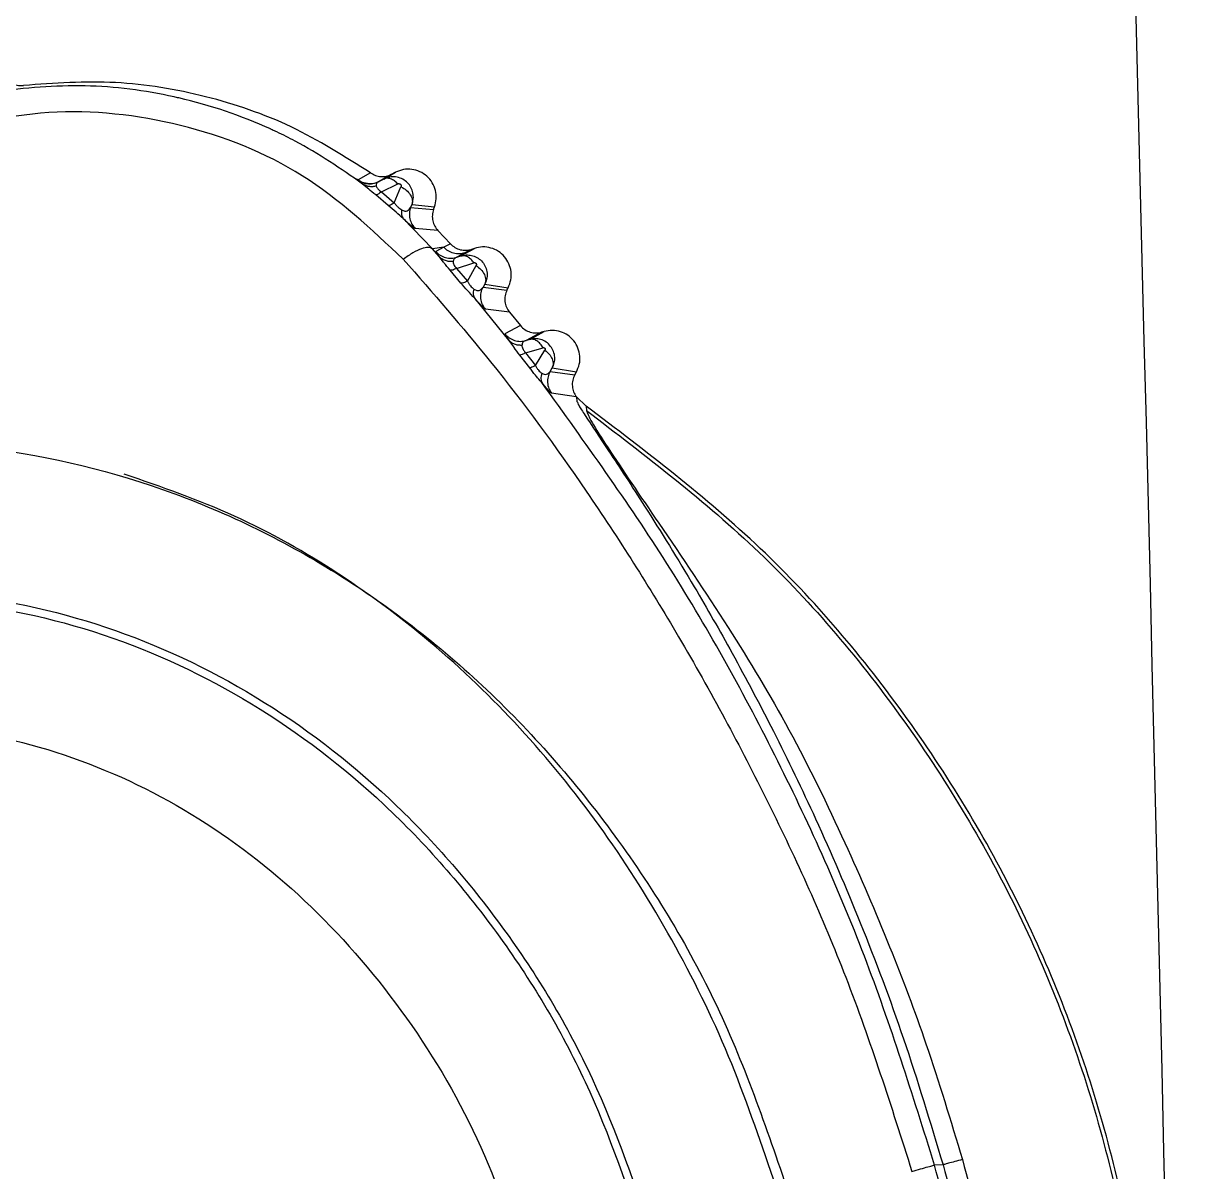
# Model space of a CAD drawing. Extents: x 398 to 508, y 623 to 782.
# Drawn here: x 502.729 to 503.893, y 704.89 to 706.018 of the extents above; entities that cross this region are included whole.
import ezdxf

# ---------------------------------------------------------------- set-up
doc = ezdxf.new("R2010")
doc.units = 0
doc.header["$MEASUREMENT"] = 0
doc.layers.add('GEOMETRY', color=2, linetype='Continuous', lineweight=25)

msp = doc.modelspace()

# ---------------------------------------------------------------- linework, layer by layer
at = {"layer": 'GEOMETRY'}
for p, q in [((503.0834, 705.8656), (503.095, 705.8723)), ((503.095, 705.8723), (503.0907, 705.8701)), ((503.0704, 705.8716), (503.0582, 705.8649)), ((503.0582, 705.8649), (503.059, 705.8637)), ((503.0686, 705.8556), (503.0626, 705.8607)), ((503.0907, 705.8701), (503.0787, 705.8632)), ((503.0834, 705.8656), (503.0787, 705.8632)), ((503.0812, 705.853), (503.0971, 705.8609)), ((503.0877, 705.8395), (503.0754, 705.8499)), ((503.0812, 705.853), (503.0937, 705.8423)), ((503.0937, 705.8423), (503.1003, 705.8579)), ((503.1098, 705.8376), (503.1112, 705.8407)), ((503.1098, 705.8376), (503.1323, 705.8356)), ((503.1112, 705.8407), (503.1332, 705.8381)), ((503.1323, 705.8356), (503.1332, 705.8381)), ((503.1312, 705.7969), (503.1025, 705.8267)), ((503.1124, 705.8182), (503.1144, 705.8168)), ((503.1367, 705.815), (503.1144, 705.8168)), ((503.1367, 705.815), (503.1489, 705.8019)), ((503.1424, 705.7985), (503.1312, 705.7969)), ((503.1378, 705.7893), (503.1312, 705.7969)), ((503.1424, 705.7985), (503.1346, 705.7942)), ((503.1346, 705.7942), (503.1351, 705.7929)), ((503.1489, 705.8019), (503.1424, 705.7985)), ((503.1631, 705.7929), (503.1553, 705.7886)), ((503.1593, 705.7899), (503.1727, 705.7974)), ((503.1696, 705.7964), (503.1631, 705.7929)), ((503.1727, 705.7974), (503.1696, 705.7964)), ((503.1421, 705.7839), (503.1378, 705.7893)), ((503.155, 705.7777), (503.172, 705.7833)), ((503.1553, 705.7886), (503.1593, 705.7899)), ((503.1657, 705.7652), (503.1743, 705.7805)), ((503.1593, 705.7633), (503.1486, 705.7759)), ((503.155, 705.7777), (503.1657, 705.7652)), ((503.1828, 705.7623), (503.181, 705.7591)), ((503.181, 705.7591), (503.2045, 705.7563)), ((503.1828, 705.7623), (503.2058, 705.7587)), ((503.2045, 705.7563), (503.2058, 705.7587)), ((503.2064, 705.707), (503.1728, 705.7483)), ((503.1834, 705.7375), (503.1816, 705.7391)), ((503.2069, 705.7348), (503.1834, 705.7375)), ((503.2069, 705.7348), (503.2179, 705.7214)), ((503.2179, 705.7214), (503.2026, 705.7132)), ((503.2026, 705.7132), (503.2032, 705.7118)), ((503.2385, 705.7149), (503.2233, 705.7067)), ((503.227, 705.7077), (503.2412, 705.7157)), ((503.2412, 705.7157), (503.2385, 705.7149)), ((503.2112, 705.7004), (503.2064, 705.707)), ((503.2229, 705.6948), (503.2401, 705.6997)), ((503.227, 705.7077), (503.2233, 705.7067)), ((503.2269, 705.6798), (503.2171, 705.6924)), ((503.2229, 705.6948), (503.2327, 705.6822)), ((503.2327, 705.6822), (503.2419, 705.6974)), ((503.2469, 705.6762), (503.2491, 705.6798)), ((503.2469, 705.6762), (503.2712, 705.6729)), ((503.2491, 705.6798), (503.2728, 705.6758)), ((503.2712, 705.6729), (503.2728, 705.6758)), ((503.2484, 705.6548), (503.247, 705.6559)), ((503.2727, 705.6515), (503.2484, 705.6548)), ((503.2727, 705.6515), (503.273, 705.6512)), ((503.273, 705.6512), (503.2734, 705.6468)), ((503.2823, 705.6423), (503.273, 705.6512)), ((503.2823, 705.6423), (503.2827, 705.638)), ((503.6335, 704.896), (503.6252, 704.8956))]:
    msp.add_line(p, q, dxfattribs=at)
for points in [[(503.5948, 713.1145), (503.7269, 709.7164), (503.8264, 706.3171), (503.8935, 702.9171)], [(503.1332, 705.8381), (503.134, 705.8408), (503.1355, 705.8461), (503.1345, 705.8545), (503.1314, 705.8622), (503.126, 705.8686), (503.1191, 705.8732), (503.1111, 705.8754), (503.1026, 705.8754), (503.0975, 705.8733), (503.095, 705.8723)], [(503.2058, 705.7587), (503.2068, 705.7612), (503.2088, 705.7663), (503.2089, 705.7745), (503.2068, 705.7824), (503.2025, 705.7894), (503.1963, 705.7948), (503.1888, 705.7981), (503.1806, 705.7993), (503.1753, 705.7981), (503.1727, 705.7974)], [(503.2728, 705.6758), (503.2739, 705.6783), (503.2762, 705.6832), (503.2766, 705.6915), (503.2747, 705.6994), (503.2706, 705.7066), (503.2646, 705.7122), (503.2573, 705.7158), (503.2492, 705.7172), (503.2438, 705.7162), (503.2412, 705.7157)], [(503.7284, 704.0706), (503.7551, 704.1396), (503.8085, 704.2776), (503.8416, 704.4983), (503.8387, 704.7206), (503.7966, 704.9392), (503.7176, 705.1473), (503.6033, 705.338), (503.4592, 705.5083), (503.3413, 705.5976), (503.2823, 705.6423)], [(503.2827, 705.638), (503.3411, 705.5934), (503.4579, 705.5043), (503.6007, 705.3348), (503.7139, 705.1453), (503.7923, 704.9386), (503.8342, 704.7215), (503.8374, 704.5007), (503.805, 704.2815), (503.7525, 704.1442), (503.7262, 704.0756)]]:
    msp.add_open_spline(points, degree=3, dxfattribs=at)
for points, knots in [([(502.7106, 705.966), (502.7117, 705.9646), (502.714, 705.9617), (502.7188, 705.959), (502.7239, 705.9574), (502.7274, 705.9576), (502.7291, 705.9577)], [0, 0, 0, 0, 0.254075, 0.511661, 0.759811, 1, 1, 1, 1]), ([(503.0626, 705.8607), (503.041, 705.8757), (503.014, 705.8944), (502.9827, 705.9098), (502.9747, 705.9135), (502.9726, 705.9145), (502.9721, 705.9147), (502.9719, 705.9148), (502.9432, 705.9279), (502.9112, 705.9387), (502.85, 705.9525), (502.789, 705.9607), (502.7306, 705.9549), (502.7013, 705.952)], [0, 0, 0, 0, 0.2082, 0.260693, 0.274113, 0.277664, 0.278653, 0.278952, 0.27912, 0.526842, 0.539473, 0.768615, 1, 1, 1, 1]), ([(503.0704, 705.8716), (503.0449, 705.8877), (502.9942, 705.9199), (502.9087, 705.9489), (502.8194, 705.964), (502.7593, 705.9598), (502.7291, 705.9577)], [0, 0, 0, 0, 0.250557, 0.499216, 0.748246, 1, 1, 1, 1]), ([(503.1026, 705.7867), (503.0711, 705.8163), (503.0085, 705.8751), (502.8849, 705.924), (502.7525, 705.9385), (502.6682, 705.9176), (502.6258, 705.9071)], [0, 0, 0, 0, 0.251476, 0.500099, 0.748747, 1, 1, 1, 1]), ([(503.0566, 705.8658), (503.0582, 705.8646), (503.0612, 705.8622), (503.0668, 705.8615), (503.0694, 705.8611)], [0, 0, 0, 0, 0.513643, 1, 1, 1, 1]), ([(503.0571, 705.8654), (503.0584, 705.8643), (503.0611, 705.8623), (503.0667, 705.8608), (503.0727, 705.8609), (503.0765, 705.8623), (503.0783, 705.863)], [0, 0, 0, 0, 0.254364, 0.508829, 0.758929, 1, 1, 1, 1]), ([(503.0582, 705.8649), (503.0597, 705.8639), (503.0627, 705.862), (503.0682, 705.8609), (503.0737, 705.8611), (503.077, 705.8625), (503.0787, 705.8632)], [0, 0, 0, 0, 0.24521, 0.499997, 0.754786, 1, 1, 1, 1]), ([(503.059, 705.8637), (503.0591, 705.8637), (503.0593, 705.8634), (503.061, 705.862), (503.0626, 705.8607)], [0, 0, 0, 0, 0.044244, 1, 1, 1, 1]), ([(503.076, 705.8587), (503.0748, 705.8584), (503.0724, 705.8579), (503.0689, 705.8581), (503.0655, 705.8589), (503.0635, 705.8601), (503.0626, 705.8607)], [0, 0, 0, 0, 0.241912, 0.492587, 0.747086, 1, 1, 1, 1]), ([(503.0704, 705.8716), (503.072, 705.8707), (503.0751, 705.8688), (503.0805, 705.8679), (503.0859, 705.8681), (503.0891, 705.8695), (503.0907, 705.8701)], [0, 0, 0, 0, 0.254088, 0.511673, 0.759824, 1, 1, 1, 1]), ([(503.0787, 705.8632), (503.0777, 705.8627), (503.0759, 705.8616), (503.076, 705.8596), (503.076, 705.8587)], [0, 0, 0, 0, 0.52785, 1, 1, 1, 1]), ([(503.1112, 705.8407), (503.1118, 705.8431), (503.1129, 705.8472), (503.1119, 705.8534), (503.1096, 705.8587), (503.1058, 705.8631), (503.1008, 705.8663), (503.0951, 705.8679), (503.089, 705.8679), (503.0853, 705.8664), (503.0834, 705.8656)], [0, 0, 0, 0, 0.1500258, 0.2646951, 0.3867989, 0.5063909, 0.6281018, 0.7502718, 0.8730089, 1, 1, 1, 1]), ([(503.0971, 705.8609), (503.096, 705.8619), (503.0938, 705.864), (503.0901, 705.8659), (503.0864, 705.8667), (503.0844, 705.866), (503.0834, 705.8656)], [0, 0, 0, 0, 0.236544, 0.488622, 0.746745, 1, 1, 1, 1]), ([(503.0971, 705.8609), (503.0973, 705.861), (503.0977, 705.8611), (503.0983, 705.8611), (503.0988, 705.861), (503.0992, 705.8609), (503.0995, 705.8607), (503.0999, 705.8604), (503.1003, 705.8599), (503.1005, 705.8593), (503.1006, 705.8586), (503.1004, 705.8581), (503.1003, 705.8579)], [0, 0, 0, 0, 0.132673, 0.253631, 0.310559, 0.365854, 0.420561, 0.475786, 0.591188, 0.717618, 0.855031, 1, 1, 1, 1]), ([(503.0754, 705.8499), (503.0729, 705.852), (503.0704, 705.854), (503.0686, 705.8556), (503.0686, 705.8556)], [0, 0, 0, 0, 0.998678, 1, 1, 1, 1]), ([(503.0812, 705.853), (503.0799, 705.8521), (503.0774, 705.8502), (503.0761, 705.85), (503.0754, 705.8499)], [0, 0, 0, 0, 0.497179, 1, 1, 1, 1]), ([(503.076, 705.8587), (503.0762, 705.8583), (503.0765, 705.8574), (503.0775, 705.856), (503.0791, 705.8544), (503.0805, 705.8535), (503.0812, 705.853)], [0, 0, 0, 0, 0.272495, 0.525015, 0.76235, 1, 1, 1, 1]), ([(503.1003, 705.8579), (503.1021, 705.8569), (503.1059, 705.8548), (503.1098, 705.8502), (503.1119, 705.8452), (503.1114, 705.8422), (503.1112, 705.8407)], [0, 0, 0, 0, 0.24163, 0.5, 0.75837, 1, 1, 1, 1]), ([(503.0937, 705.8423), (503.0924, 705.8414), (503.0898, 705.8396), (503.0884, 705.8396), (503.0877, 705.8395)], [0, 0, 0, 0, 0.500046, 1, 1, 1, 1]), ([(503.1025, 705.8267), (503.1002, 705.8287), (503.0954, 705.8329), (503.0903, 705.8373), (503.0877, 705.8395)], [0, 0, 0, 0, 0.489095, 1, 1, 1, 1]), ([(503.0937, 705.8423), (503.0942, 705.8416), (503.0952, 705.8402), (503.0971, 705.8382), (503.0991, 705.8365), (503.1003, 705.8357), (503.1009, 705.8353)], [0, 0, 0, 0, 0.265392, 0.510123, 0.749622, 1, 1, 1, 1]), ([(503.1009, 705.8353), (503.1015, 705.835), (503.1027, 705.8344), (503.1046, 705.8339), (503.1076, 705.8343), (503.1089, 705.8363), (503.1098, 705.8376)], [0, 0, 0, 0, 0.102534, 0.213631, 0.457718, 1, 1, 1, 1]), ([(503.1098, 705.8376), (503.1093, 705.8358), (503.1083, 705.8322), (503.1088, 705.8265), (503.1107, 705.8211), (503.1132, 705.8182), (503.1144, 705.8168)], [0, 0, 0, 0, 0.24483, 0.500002, 0.755173, 1, 1, 1, 1]), ([(503.1009, 705.8353), (503.1007, 705.8335), (503.1003, 705.83), (503.1018, 705.8278), (503.1025, 705.8267)], [0, 0, 0, 0, 0.5, 1, 1, 1, 1]), ([(503.1025, 705.8267), (503.1041, 705.8253), (503.1075, 705.8223), (503.1112, 705.819), (503.112, 705.8185), (503.1124, 705.8182)], [0, 0, 0, 0, 0.300286, 0.632237, 1, 1, 1, 1]), ([(503.1323, 705.8356), (503.1318, 705.8338), (503.1308, 705.8301), (503.1314, 705.8244), (503.1332, 705.8191), (503.1355, 705.8163), (503.1367, 705.815)], [0, 0, 0, 0, 0.253839, 0.51138, 0.759816, 1, 1, 1, 1]), ([(503.1312, 705.7969), (503.1299, 705.7975), (503.1274, 705.7989), (503.1207, 705.7974), (503.1124, 705.7935), (503.1058, 705.789), (503.1026, 705.7867)], [0, 0, 0, 0, 0.246242, 0.500052, 0.753835, 1, 1, 1, 1]), ([(503.1346, 705.7942), (503.1359, 705.7929), (503.1387, 705.7903), (503.144, 705.7881), (503.1498, 705.7873), (503.1535, 705.7882), (503.1553, 705.7886)], [0, 0, 0, 0, 0.244701, 0.499995, 0.755291, 1, 1, 1, 1]), ([(503.1351, 705.7929), (503.1351, 705.7929), (503.1353, 705.7925), (503.1366, 705.7909), (503.1378, 705.7893)], [0, 0, 0, 0, 0.0587468, 1, 1, 1, 1]), ([(503.1631, 705.7929), (503.1613, 705.7925), (503.1576, 705.7916), (503.1519, 705.7924), (503.1465, 705.7946), (503.1438, 705.7972), (503.1424, 705.7985)], [0, 0, 0, 0, 0.244721, 0.5, 0.755279, 1, 1, 1, 1]), ([(503.1489, 705.8019), (503.1503, 705.8006), (503.1532, 705.798), (503.1586, 705.7959), (503.1642, 705.7952), (503.1678, 705.796), (503.1696, 705.7964)], [0, 0, 0, 0, 0.254418, 0.510943, 0.758803, 1, 1, 1, 1]), ([(503.1593, 705.7899), (503.161, 705.7903), (503.1645, 705.7912), (503.1699, 705.7906), (503.1751, 705.7886), (503.1797, 705.7852), (503.1831, 705.7803), (503.185, 705.7746), (503.1852, 705.7682), (503.1836, 705.7643), (503.1828, 705.7623)], [0, 0, 0, 0, 0.11373, 0.229048, 0.348039, 0.470766, 0.597282, 0.727635, 0.861863, 1, 1, 1, 1]), ([(503.1026, 705.7867), (503.1316, 705.7535), (503.1948, 705.6812), (503.286, 705.5566), (503.3779, 705.4119), (503.4637, 705.2523), (503.543, 705.0775), (503.5825, 704.9536), (503.6029, 704.8895)], [0, 0, 0, 0, 0.1295479, 0.2824473, 0.4460101, 0.6246133, 0.8057049, 1, 1, 1, 1]), ([(503.1516, 705.7845), (503.1503, 705.7844), (503.1477, 705.7843), (503.144, 705.7852), (503.1405, 705.7868), (503.1387, 705.7885), (503.1378, 705.7893)], [0, 0, 0, 0, 0.24107, 0.491816, 0.746797, 1, 1, 1, 1]), ([(503.1486, 705.7759), (503.1465, 705.7784), (503.144, 705.7814), (503.1423, 705.7836), (503.1421, 705.7839)], [0, 0, 0, 0, 0.856388, 1, 1, 1, 1]), ([(503.1553, 705.7886), (503.1543, 705.7882), (503.1524, 705.7874), (503.1518, 705.7854), (503.1516, 705.7845)], [0, 0, 0, 0, 0.523683, 1, 1, 1, 1]), ([(503.1516, 705.7845), (503.1516, 705.784), (503.1517, 705.7831), (503.1522, 705.7815), (503.1532, 705.7796), (503.1544, 705.7783), (503.155, 705.7777)], [0, 0, 0, 0, 0.278003, 0.534773, 0.770599, 1, 1, 1, 1]), ([(503.172, 705.7833), (503.1711, 705.7844), (503.1692, 705.7868), (503.1659, 705.7892), (503.1625, 705.7905), (503.1604, 705.7901), (503.1593, 705.7899)], [0, 0, 0, 0, 0.236741, 0.488701, 0.746654, 1, 1, 1, 1]), ([(503.172, 705.7833), (503.1721, 705.7833), (503.1725, 705.7834), (503.173, 705.7833), (503.1734, 705.7832), (503.1736, 705.7831), (503.1739, 705.7829), (503.1742, 705.7826), (503.1744, 705.7822), (503.1745, 705.7816), (503.1745, 705.781), (503.1743, 705.7807), (503.1743, 705.7805)], [0, 0, 0, 0, 0.13219, 0.252148, 0.308539, 0.363365, 0.417718, 0.472733, 0.588185, 0.715206, 0.853659, 1, 1, 1, 1]), ([(503.1743, 705.7805), (503.1759, 705.7793), (503.1793, 705.7768), (503.1826, 705.7718), (503.1841, 705.7666), (503.1832, 705.7637), (503.1828, 705.7623)], [0, 0, 0, 0, 0.2417879, 0.5, 0.7582121, 1, 1, 1, 1]), ([(503.155, 705.7777), (503.1536, 705.7771), (503.1508, 705.7757), (503.1494, 705.7759), (503.1486, 705.7759)], [0, 0, 0, 0, 0.496, 1, 1, 1, 1]), ([(503.1657, 705.7652), (503.1643, 705.7646), (503.1615, 705.7632), (503.1601, 705.7633), (503.1593, 705.7633)], [0, 0, 0, 0, 0.499944, 1, 1, 1, 1]), ([(503.1728, 705.7483), (503.1705, 705.7508), (503.1661, 705.7556), (503.1615, 705.7608), (503.1593, 705.7633)], [0, 0, 0, 0, 0.519238, 1, 1, 1, 1]), ([(503.1657, 705.7652), (503.1661, 705.7644), (503.1668, 705.7629), (503.1685, 705.7606), (503.1703, 705.7587), (503.1715, 705.7578), (503.172, 705.7574)], [0, 0, 0, 0, 0.266278, 0.509161, 0.747532, 1, 1, 1, 1]), ([(503.172, 705.7574), (503.1716, 705.7556), (503.1708, 705.752), (503.1721, 705.7495), (503.1728, 705.7483)], [0, 0, 0, 0, 0.500002, 1, 1, 1, 1]), ([(503.172, 705.7574), (503.1725, 705.7571), (503.1736, 705.7564), (503.1755, 705.7558), (503.1784, 705.756), (503.1799, 705.7578), (503.181, 705.7591)], [0, 0, 0, 0, 0.10259, 0.214045, 0.458693, 1, 1, 1, 1]), ([(503.1834, 705.7375), (503.1823, 705.7391), (503.1801, 705.7422), (503.1787, 705.7479), (503.1788, 705.7538), (503.1803, 705.7574), (503.181, 705.7591)], [0, 0, 0, 0, 0.244606, 0.5, 0.755394, 1, 1, 1, 1]), ([(503.2045, 705.7563), (503.2038, 705.7545), (503.2023, 705.7509), (503.2024, 705.745), (503.2037, 705.7394), (503.2058, 705.7363), (503.2069, 705.7348)], [0, 0, 0, 0, 0.253674, 0.509842, 0.758372, 1, 1, 1, 1]), ([(503.1816, 705.7391), (503.1812, 705.7394), (503.1804, 705.74), (503.1769, 705.7437), (503.1741, 705.7469), (503.1728, 705.7483)], [0, 0, 0, 0, 0.388117, 0.726794, 1, 1, 1, 1]), ([(503.2179, 705.7214), (503.2193, 705.72), (503.222, 705.7172), (503.2274, 705.7149), (503.233, 705.7138), (503.2367, 705.7146), (503.2385, 705.7149)], [0, 0, 0, 0, 0.253687, 0.509854, 0.758386, 1, 1, 1, 1]), ([(503.2026, 705.7132), (503.2039, 705.7118), (503.2066, 705.7091), (503.2119, 705.7066), (503.2177, 705.7056), (503.2215, 705.7063), (503.2233, 705.7067)], [0, 0, 0, 0, 0.244603, 0.499998, 0.755394, 1, 1, 1, 1]), ([(503.2032, 705.7118), (503.2032, 705.7117), (503.2034, 705.7112), (503.205, 705.709), (503.2064, 705.707)], [0, 0, 0, 0, 0.1016651, 1, 1, 1, 1]), ([(503.2192, 705.702), (503.218, 705.702), (503.2155, 705.702), (503.212, 705.7029), (503.2089, 705.7045), (503.2072, 705.7062), (503.2064, 705.707)], [0, 0, 0, 0, 0.240727, 0.491147, 0.74614, 1, 1, 1, 1]), ([(503.2171, 705.6924), (503.2151, 705.6951), (503.2129, 705.698), (503.2113, 705.7002), (503.2112, 705.7004)], [0, 0, 0, 0, 0.932489, 1, 1, 1, 1]), ([(503.2233, 705.7067), (503.2221, 705.7063), (503.2199, 705.7055), (503.2195, 705.7031), (503.2192, 705.702)], [0, 0, 0, 0, 0.526973, 1, 1, 1, 1]), ([(503.2192, 705.702), (503.2193, 705.7015), (503.2194, 705.7005), (503.2199, 705.699), (503.2206, 705.6977), (503.2213, 705.6966), (503.2221, 705.6956), (503.2227, 705.695), (503.2229, 705.6948), (503.2229, 705.6948)], [0, 0, 0, 0, 0.277232, 0.531793, 0.620229, 0.767289, 0.926588, 0.974406, 1, 1, 1, 1]), ([(503.2491, 705.6798), (503.2498, 705.6814), (503.2514, 705.6847), (503.2518, 705.6904), (503.2506, 705.696), (503.2477, 705.7013), (503.2433, 705.7055), (503.2379, 705.708), (503.2322, 705.7088), (503.2287, 705.7081), (503.227, 705.7077)], [0, 0, 0, 0, 0.117933, 0.239777, 0.365562, 0.495333, 0.631944, 0.761558, 0.884208, 1, 1, 1, 1]), ([(503.2401, 705.6997), (503.2392, 705.701), (503.2374, 705.7038), (503.234, 705.7066), (503.2303, 705.7082), (503.2281, 705.7079), (503.227, 705.7077)], [0, 0, 0, 0, 0.2393003, 0.4930987, 0.7505848, 1, 1, 1, 1]), ([(503.2401, 705.6997), (503.2403, 705.6997), (503.2406, 705.6998), (503.241, 705.6997), (503.2414, 705.6995), (503.2417, 705.6993), (503.2419, 705.6991), (503.2421, 705.6987), (503.2422, 705.6983), (503.2421, 705.6978), (503.242, 705.6975), (503.2419, 705.6974)], [0, 0, 0, 0, 0.1361494, 0.2604958, 0.374339, 0.429311, 0.4841794, 0.5973057, 0.7206272, 0.8556667, 1, 1, 1, 1]), ([(503.2229, 705.6948), (503.2216, 705.6941), (503.219, 705.6927), (503.2177, 705.6925), (503.2171, 705.6924)], [0, 0, 0, 0, 0.496231, 1, 1, 1, 1]), ([(503.2419, 705.6974), (503.2434, 705.6961), (503.2465, 705.6935), (503.2493, 705.6886), (503.2504, 705.6838), (503.2495, 705.6811), (503.2491, 705.6798)], [0, 0, 0, 0, 0.242506, 0.5, 0.757494, 1, 1, 1, 1]), ([(503.2327, 705.6822), (503.2314, 705.6815), (503.2288, 705.6801), (503.2276, 705.6799), (503.2269, 705.6798)], [0, 0, 0, 0, 0.499955, 1, 1, 1, 1]), ([(503.2395, 705.6645), (503.238, 705.6663), (503.2356, 705.6692), (503.2327, 705.6724), (503.2315, 705.6739), (503.2308, 705.6748), (503.2292, 705.6768), (503.2278, 705.6787), (503.2269, 705.6798)], [0, 0, 0, 0, 0.396945, 0.618382, 0.624027, 0.667314, 0.786302, 1, 1, 1, 1]), ([(503.2327, 705.6822), (503.2331, 705.6814), (503.2338, 705.6798), (503.2355, 705.6775), (503.2372, 705.6758), (503.2383, 705.675), (503.2388, 705.6746)], [0, 0, 0, 0, 0.258987, 0.498251, 0.740212, 1, 1, 1, 1]), ([(503.2388, 705.6746), (503.2385, 705.6737), (503.238, 705.6717), (503.2379, 705.669), (503.2384, 705.6665), (503.2391, 705.6651), (503.2395, 705.6645)], [0, 0, 0, 0, 0.247807, 0.500002, 0.752196, 1, 1, 1, 1]), ([(503.2388, 705.6746), (503.2397, 705.6742), (503.2415, 705.6732), (503.2444, 705.6736), (503.2459, 705.6751), (503.2469, 705.6762)], [0, 0, 0, 0, 0.21677, 0.461638, 1, 1, 1, 1]), ([(503.2469, 705.6762), (503.2461, 705.6745), (503.2446, 705.6711), (503.2442, 705.6653), (503.2454, 705.6595), (503.2474, 705.6563), (503.2484, 705.6548)], [0, 0, 0, 0, 0.2447049, 0.5000018, 0.7552978, 1, 1, 1, 1]), ([(503.6252, 704.8956), (503.6036, 704.9646), (503.5603, 705.1026), (503.4706, 705.3002), (503.3654, 705.4898), (503.2814, 705.6063), (503.2395, 705.6645)], [0, 0, 0, 0, 0.250561, 0.500844, 0.750768, 1, 1, 1, 1]), ([(503.247, 705.6559), (503.247, 705.6559), (503.2467, 705.6561), (503.2452, 705.6578), (503.243, 705.6603), (503.2407, 705.6631), (503.2395, 705.6645)], [0, 0, 0, 0, 0.049519, 0.355921, 0.678455, 1, 1, 1, 1]), ([(503.2712, 705.6729), (503.2704, 705.6712), (503.2688, 705.6677), (503.2687, 705.6618), (503.2698, 705.6562), (503.2717, 705.6531), (503.2727, 705.6515)], [0, 0, 0, 0, 0.25373, 0.509893, 0.758356, 1, 1, 1, 1]), ([(503.2734, 705.6468), (503.2739, 705.6457), (503.2748, 705.6434), (503.2839, 705.629), (503.3056, 705.5967), (503.3434, 705.5391), (503.3853, 705.4713), (503.4279, 705.3967), (503.4682, 705.3206), (503.5108, 705.2322), (503.5541, 705.1313), (503.5968, 705.0179), (503.621, 704.9375), (503.6335, 704.896)], [0, 0, 0, 0, 0.026797, 0.055748, 0.125111, 0.209736, 0.319896, 0.40491, 0.501472, 0.606597, 0.727755, 0.859454, 1, 1, 1, 1]), ([(503.2827, 705.638), (503.2838, 705.635), (503.2861, 705.6291), (503.3095, 705.5921), (503.3575, 705.5219), (503.4213, 705.4278), (503.4844, 705.3229), (503.5359, 705.2172), (503.5805, 705.1137), (503.6197, 705.0099), (503.6411, 704.9392), (503.6526, 704.9011)], [0, 0, 0, 0, 0.054397, 0.108725, 0.223643, 0.365165, 0.496216, 0.633851, 0.756584, 0.868827, 1, 1, 1, 1]), ([(501.5603, 704.3099), (501.5472, 704.3717), (501.5208, 704.4965), (501.5355, 704.6902), (501.587, 704.8798), (501.6755, 705.0599), (501.7955, 705.2237), (501.9413, 705.366), (502.1073, 705.4808), (502.2883, 705.5625), (502.478, 705.6068), (502.67, 705.6105), (502.8572, 705.571), (503.0311, 705.4893), (503.1859, 705.3711), (503.316, 705.2218), (503.4206, 705.0489), (503.4637, 704.9208), (503.4854, 704.8564)], [0, 0, 0, 0, 0.060091, 0.121152, 0.183577, 0.247259, 0.311757, 0.376464, 0.440752, 0.504052, 0.566014, 0.626679, 0.686637, 0.746971, 0.808472, 0.871348, 0.935362, 1, 1, 1, 1]), ([(503.4667, 704.8818), (503.4528, 704.9224), (503.4253, 705.0033), (503.3688, 705.1177), (503.302, 705.2243), (503.2245, 705.3211), (503.1373, 705.4065), (503.0413, 705.4785), (502.9384, 705.5371), (502.8646, 705.5627), (502.828, 705.5753)], [0, 0, 0, 0, 0.1310131, 0.2608386, 0.3891077, 0.5154681, 0.6397084, 0.7617488, 0.881737, 1, 1, 1, 1]), ([(501.7007, 704.3498), (501.6895, 704.4028), (501.667, 704.5096), (501.6798, 704.6754), (501.724, 704.8378), (501.8001, 704.992), (501.903, 705.1324), (502.028, 705.2544), (502.1702, 705.3529), (502.3251, 705.423), (502.4875, 705.4612), (502.6518, 705.4644), (502.8121, 705.4306), (502.961, 705.3607), (503.0934, 705.2593), (503.2048, 705.1313), (503.2943, 704.983), (503.3312, 704.8732), (503.3498, 704.818)], [0, 0, 0, 0, 0.060031, 0.121063, 0.183495, 0.247208, 0.311744, 0.37649, 0.440815, 0.50414, 0.566097, 0.626721, 0.686615, 0.746897, 0.808382, 0.871274, 0.935323, 1, 1, 1, 1]), ([(501.7082, 704.352), (501.6971, 704.4045), (501.6748, 704.5103), (501.6875, 704.6746), (501.7314, 704.8355), (501.8068, 704.9883), (501.9088, 705.1275), (502.0327, 705.2484), (502.1736, 705.346), (502.3271, 705.4155), (502.488, 705.4533), (502.6508, 705.4566), (502.8096, 705.4231), (502.9572, 705.3538), (503.0884, 705.2533), (503.1988, 705.1264), (503.2874, 704.9795), (503.3241, 704.8706), (503.3425, 704.8159)], [0, 0, 0, 0, 0.060017, 0.121046, 0.183483, 0.247203, 0.311744, 0.376491, 0.440822, 0.504154, 0.566114, 0.626731, 0.686609, 0.746882, 0.808366, 0.871265, 0.93532, 1, 1, 1, 1]), ([(501.8269, 704.3859), (501.8175, 704.4308), (501.7984, 704.5215), (501.8096, 704.6621), (501.8474, 704.7998), (501.9123, 704.9306), (501.9999, 705.0499), (502.1061, 705.1537), (502.2268, 705.2375), (502.3581, 705.2972), (502.4958, 705.3298), (502.6351, 705.3328), (502.7711, 705.3041), (502.8974, 705.2446), (503.0096, 705.1584), (503.1041, 705.0496), (503.18, 704.9236), (503.2114, 704.8302), (503.2272, 704.7833)], [0, 0, 0, 0, 0.0599111, 0.1209102, 0.1833853, 0.2471635, 0.3117385, 0.3765048, 0.4408804, 0.5042692, 0.5662494, 0.6268088, 0.686568, 0.7467557, 0.8082372, 0.871187, 0.9352954, 1, 1, 1, 1]), ([(503.6029, 704.8895), (503.6058, 704.8903), (503.6118, 704.892), (503.619, 704.894), (503.624, 704.8953), (503.6248, 704.8955), (503.6252, 704.8956)], [0, 0, 0, 0, 0.243697, 0.5, 0.756303, 1, 1, 1, 1]), ([(503.701, 704.0379), (503.706, 704.1096), (503.7162, 704.2531), (503.7062, 704.4699), (503.6787, 704.6851), (503.6431, 704.8254), (503.6252, 704.8956)], [0, 0, 0, 0, 0.249231, 0.499142, 0.749419, 1, 1, 1, 1]), ([(503.6526, 704.9011), (503.65, 704.9004), (503.6447, 704.8989), (503.6387, 704.8973), (503.6346, 704.8962), (503.6338, 704.8961), (503.6335, 704.896)], [0, 0, 0, 0, 0.245974, 0.5, 0.754026, 1, 1, 1, 1]), ([(503.6335, 704.896), (503.6432, 704.8597), (503.6631, 704.7857), (503.6866, 704.6712), (503.7041, 704.5593), (503.7155, 704.4546), (503.7217, 704.3645), (503.7247, 704.2771), (503.725, 704.197), (503.7234, 704.1265), (503.7221, 704.0856), (503.7222, 704.0675), (503.7227, 704.0646), (503.7229, 704.0632)], [0, 0, 0, 0, 0.12149, 0.247913, 0.378385, 0.489164, 0.591626, 0.675724, 0.782324, 0.86989, 0.941638, 0.97185, 1, 1, 1, 1]), ([(503.6526, 704.9011), (503.6625, 704.8641), (503.6821, 704.7901), (503.7039, 704.6774), (503.7202, 704.5643), (503.7293, 704.4691), (503.7319, 704.4008), (503.732, 704.3651), (503.7319, 704.3468), (503.7318, 704.3383), (503.7317, 704.3344), (503.7317, 704.3326), (503.7317, 704.3317), (503.7317, 704.3314), (503.7317, 704.3313), (503.7317, 704.3312), (503.7317, 704.3309), (503.7317, 704.3296), (503.7316, 704.3246), (503.731, 704.2986), (503.7298, 704.2599), (503.7277, 704.2078), (503.7258, 704.1616), (503.7243, 704.1182), (503.7242, 704.092), (503.7253, 704.0793), (503.7259, 704.0768), (503.7262, 704.0756)], [0, 0, 0, 0, 0.1261516, 0.2521892, 0.3779217, 0.5032757, 0.569547, 0.6057185, 0.6229915, 0.6308545, 0.6343652, 0.6359198, 0.6371454, 0.6371483, 0.6371693, 0.6372267, 0.6374419, 0.6382738, 0.6415439, 0.6545089, 0.7257992, 0.772839, 0.8351582, 0.8921908, 0.945352, 0.9720408, 1, 1, 1, 1])]:
    msp.add_open_spline(points, degree=3, knots=knots, dxfattribs=at)

doc.saveas('drawing.dxf')
